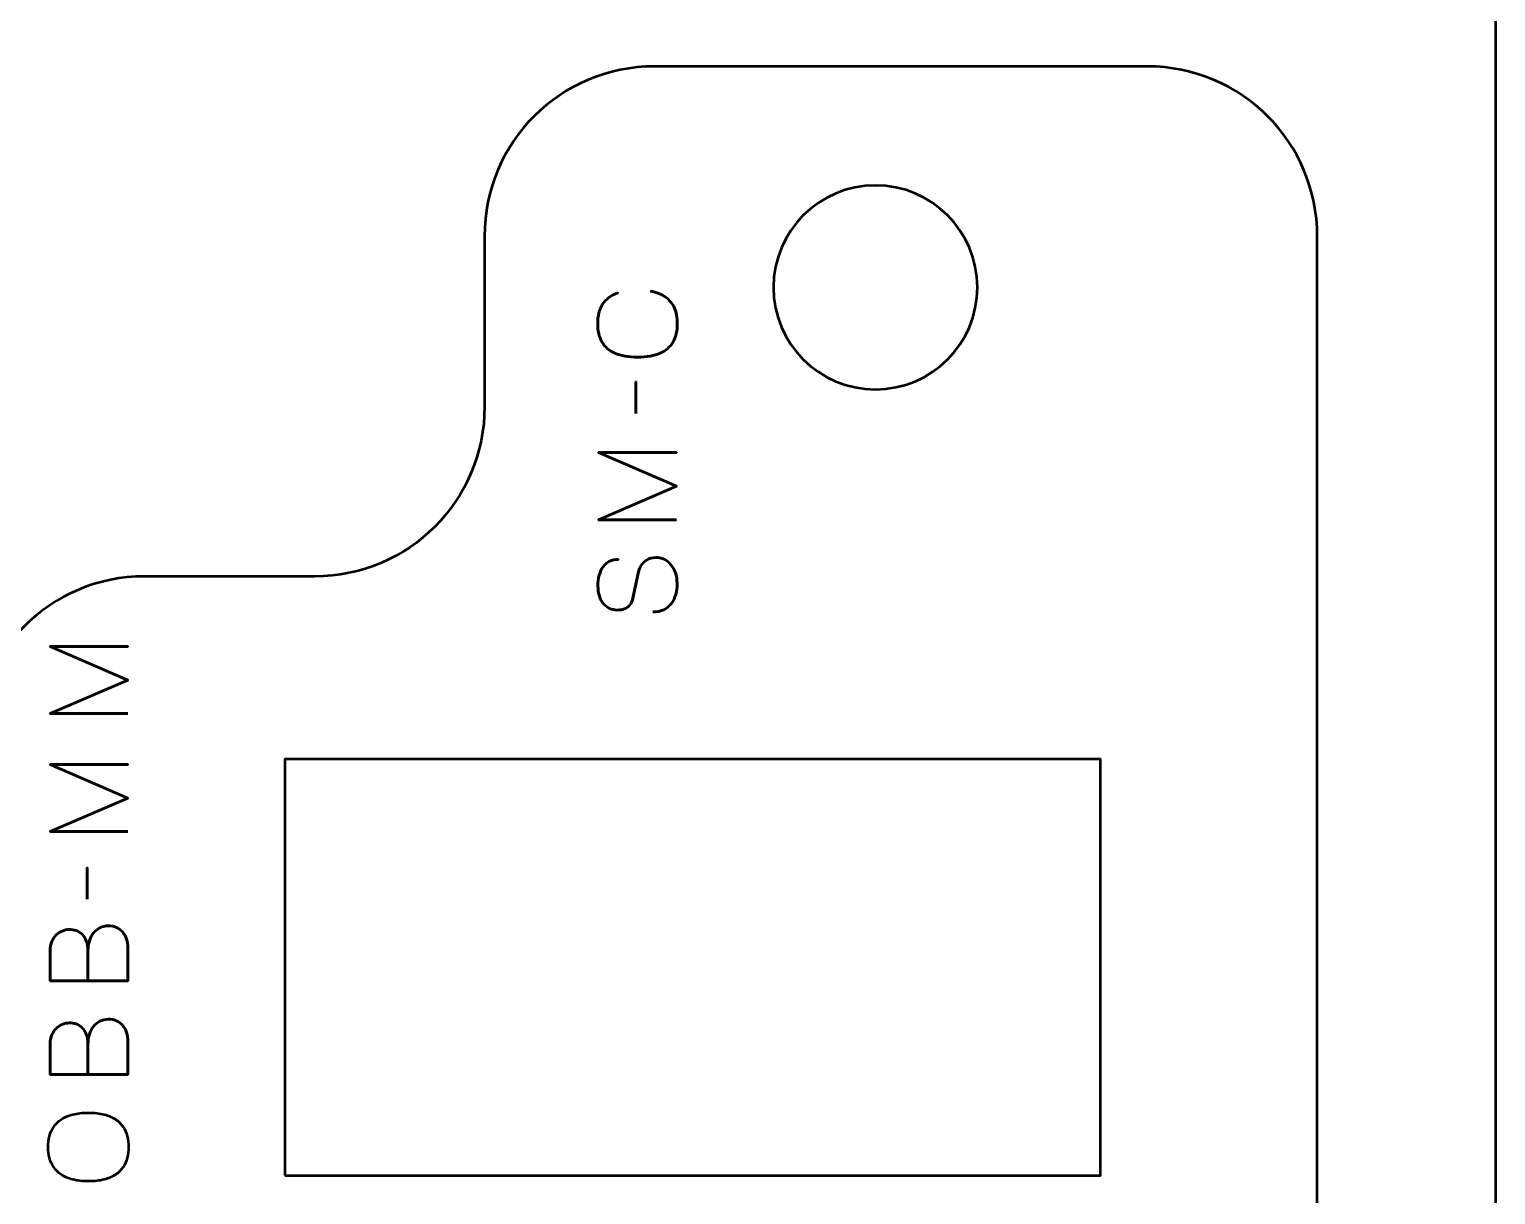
# Model space of a CAD drawing. Header units: centimetres. Extents: x -17.9 to -3.1, y -25.3 to -4.3.
# Drawn here: x -7.414 to -3.1, y -22.119 to -18.691 of the extents above; entities that cross this region are included whole.
import ezdxf

# ---------------------------------------------------------------- set-up
doc = ezdxf.new("R2010")
doc.units = ezdxf.units.CM
doc.header["$MEASUREMENT"] = 0
doc.layers.add('Layer 1', color=7, linetype='Continuous')

msp = doc.modelspace()

# ---------------------------------------------------------------- linework, layer by layer
at = {"layer": 'Layer 1', "color": 7, "lineweight": 53}
msp.add_open_spline([(-17.90003, -24.8499), (-17.90003, -24.8499), (-17.90003, -4.84994), (-17.90003, -4.84994), (-17.90003, -4.84994), (-17.90003, -4.57297), (-17.67694, -4.34998), (-17.39994, -4.34998), (-17.39994, -4.34998), (-17.39994, -4.34998), (-3.60007, -4.34998), (-3.60007, -4.34998), (-3.60007, -4.34998), (-3.32293, -4.34998), (-3.09997, -4.57297), (-3.09997, -4.84994), (-3.09997, -4.84994), (-3.09997, -4.84994), (-3.09997, -24.8499), (-3.09997, -24.8499), (-3.09997, -24.8499), (-3.09997, -25.1269), (-3.32293, -25.34999), (-3.60007, -25.34999), (-3.60007, -25.34999), (-3.60007, -25.34999), (-17.39994, -25.34999), (-17.39994, -25.34999), (-17.39994, -25.34999), (-17.67694, -25.34999), (-17.90003, -25.1269), (-17.90003, -24.8499)], degree=3, knots=[0, 0, 0, 0, 0.125, 0.125, 0.125, 0.125, 0.25, 0.25, 0.25, 0.25, 0.375, 0.375, 0.375, 0.375, 0.5, 0.5, 0.5, 0.5, 0.625, 0.625, 0.625, 0.625, 0.75, 0.75, 0.75, 0.75, 0.875, 0.875, 0.875, 0.875, 1, 1, 1, 1], dxfattribs=at)
at = {"layer": 'Layer 1', "color": 2, "lineweight": 53}
msp.add_open_spline([(-6.07499, -19.79993), (-6.07499, -19.79993), (-6.07503, -19.30007), (-6.07503, -19.30007), (-6.07503, -19.30007), (-6.07503, -19.02293), (-5.85194, -18.79997), (-5.57494, -18.79997), (-5.57494, -18.79997), (-5.57494, -18.79997), (-4.12507, -18.79997), (-4.12507, -18.79997), (-4.12507, -18.79997), (-3.84793, -18.79997), (-3.62497, -19.02293), (-3.62497, -19.30007), (-3.62497, -19.30007), (-3.62497, -19.30007), (-3.62497, -23.59994), (-3.62497, -23.59994), (-3.62497, -23.59994), (-3.62497, -23.87694), (-3.84793, -24.10003), (-4.12507, -24.10003), (-4.12507, -24.10003), (-4.12507, -24.10003), (-5.57494, -24.10003), (-5.57494, -24.10003), (-5.57494, -24.10003), (-5.85194, -24.10003), (-6.07503, -23.87694), (-6.07503, -23.59994), (-6.07503, -23.59994), (-6.07503, -23.59994), (-6.07499, -23.10007), (-6.07499, -23.10007), (-6.07499, -23.10007), (-6.07494, -22.82312), (-6.29803, -22.60003), (-6.57503, -22.60003), (-6.57503, -22.60003), (-6.57503, -22.60003), (-7.07493, -22.60003), (-7.07493, -22.60003), (-7.07493, -22.60003), (-7.35207, -22.60003), (-7.57503, -22.37694), (-7.57503, -22.09994), (-7.57503, -22.09994), (-7.57503, -22.09994), (-7.57503, -20.80007), (-7.57503, -20.80007), (-7.57503, -20.80007), (-7.57503, -20.52293), (-7.35207, -20.29997), (-7.07493, -20.29997), (-7.07493, -20.29997), (-7.07493, -20.29997), (-6.57503, -20.29997), (-6.57503, -20.29997), (-6.57503, -20.29997), (-6.29803, -20.29997), (-6.07494, -20.07688), (-6.07499, -19.79993)], degree=3, knots=[0, 0, 0, 0, 0.0625, 0.0625, 0.0625, 0.0625, 0.125, 0.125, 0.125, 0.125, 0.1875, 0.1875, 0.1875, 0.1875, 0.25, 0.25, 0.25, 0.25, 0.3125, 0.3125, 0.3125, 0.3125, 0.375, 0.375, 0.375, 0.375, 0.4375, 0.4375, 0.4375, 0.4375, 0.5, 0.5, 0.5, 0.5, 0.5625, 0.5625, 0.5625, 0.5625, 0.625, 0.625, 0.625, 0.625, 0.6875, 0.6875, 0.6875, 0.6875, 0.75, 0.75, 0.75, 0.75, 0.8125, 0.8125, 0.8125, 0.8125, 0.875, 0.875, 0.875, 0.875, 0.9375, 0.9375, 0.9375, 0.9375, 1, 1, 1, 1], dxfattribs=at)
at = {"layer": 'Layer 1', "lineweight": 53}
msp.add_open_spline([(-4.92493, -19.15), (-4.7593, -19.15), (-4.62493, -19.28433), (-4.62493, -19.45), (-4.62493, -19.45), (-4.62493, -19.61563), (-4.7593, -19.75), (-4.92493, -19.75), (-4.92493, -19.75), (-5.0907, -19.75), (-5.22493, -19.61563), (-5.22493, -19.45), (-5.22493, -19.45), (-5.22493, -19.28433), (-5.0907, -19.15), (-4.92493, -19.15)], degree=3, knots=[0, 0, 0, 0, 0.25, 0.25, 0.25, 0.25, 0.5, 0.5, 0.5, 0.5, 0.75, 0.75, 0.75, 0.75, 1, 1, 1, 1], dxfattribs=at)
at = {"layer": 'Layer 1', "color": 30, "lineweight": 53}
for points, knots in [([(-5.58715, -19.46105), (-5.56899, -19.46444), (-5.55402, -19.47036), (-5.54227, -19.47867), (-5.54227, -19.47867), (-5.53058, -19.48703), (-5.5219, -19.49772), (-5.51624, -19.51074), (-5.51624, -19.51074), (-5.51057, -19.5237), (-5.50772, -19.53894), (-5.50777, -19.5563), (-5.50777, -19.5563), (-5.50772, -19.57741), (-5.51179, -19.59535), (-5.5201, -19.61006), (-5.5201, -19.61006), (-5.52835, -19.62477), (-5.54111, -19.63599), (-5.55841, -19.64372), (-5.55841, -19.64372), (-5.57572, -19.65144), (-5.59789, -19.65531), (-5.62493, -19.65536), (-5.62493, -19.65536), (-5.65186, -19.65531), (-5.67398, -19.65144), (-5.69129, -19.64372), (-5.69129, -19.64372), (-5.70859, -19.63599), (-5.72139, -19.62477), (-5.7297, -19.61006), (-5.7297, -19.61006), (-5.73801, -19.59535), (-5.74214, -19.57741), (-5.74209, -19.5563), (-5.74209, -19.5563), (-5.74214, -19.5337), (-5.73732, -19.51476), (-5.72764, -19.49952), (-5.72764, -19.49952), (-5.71796, -19.48433), (-5.70298, -19.47317), (-5.68271, -19.46613), (-5.68271, -19.46613), (-5.70298, -19.47317), (-5.71796, -19.48433), (-5.72764, -19.49952), (-5.72764, -19.49952), (-5.73732, -19.51476), (-5.74214, -19.5337), (-5.74209, -19.5563), (-5.74209, -19.5563), (-5.74214, -19.57741), (-5.73801, -19.59535), (-5.7297, -19.61006), (-5.7297, -19.61006), (-5.72139, -19.62477), (-5.70859, -19.63599), (-5.69129, -19.64372), (-5.69129, -19.64372), (-5.67398, -19.65144), (-5.65186, -19.65531), (-5.62493, -19.65536), (-5.62493, -19.65536), (-5.59789, -19.65531), (-5.57572, -19.65144), (-5.55841, -19.64372), (-5.55841, -19.64372), (-5.54111, -19.63599), (-5.52835, -19.62477), (-5.5201, -19.61006), (-5.5201, -19.61006), (-5.51179, -19.59535), (-5.50772, -19.57741), (-5.50777, -19.5563), (-5.50777, -19.5563), (-5.50772, -19.53894), (-5.51057, -19.5237), (-5.51624, -19.51074), (-5.51624, -19.51074), (-5.5219, -19.49772), (-5.53058, -19.48703), (-5.54227, -19.47867), (-5.54227, -19.47867), (-5.55402, -19.47036), (-5.56899, -19.46444), (-5.58715, -19.46105)], [0, 0, 0, 0, 0.0454545, 0.0454545, 0.0454545, 0.0454545, 0.0909091, 0.0909091, 0.0909091, 0.0909091, 0.1363636, 0.1363636, 0.1363636, 0.1363636, 0.1818182, 0.1818182, 0.1818182, 0.1818182, 0.2272727, 0.2272727, 0.2272727, 0.2272727, 0.2727273, 0.2727273, 0.2727273, 0.2727273, 0.3181818, 0.3181818, 0.3181818, 0.3181818, 0.3636364, 0.3636364, 0.3636364, 0.3636364, 0.4090909, 0.4090909, 0.4090909, 0.4090909, 0.4545455, 0.4545455, 0.4545455, 0.4545455, 0.5, 0.5, 0.5, 0.5, 0.5454545, 0.5454545, 0.5454545, 0.5454545, 0.5909091, 0.5909091, 0.5909091, 0.5909091, 0.6363636, 0.6363636, 0.6363636, 0.6363636, 0.6818182, 0.6818182, 0.6818182, 0.6818182, 0.7272727, 0.7272727, 0.7272727, 0.7272727, 0.7727273, 0.7727273, 0.7727273, 0.7727273, 0.8181818, 0.8181818, 0.8181818, 0.8181818, 0.8636364, 0.8636364, 0.8636364, 0.8636364, 0.9090909, 0.9090909, 0.9090909, 0.9090909, 0.9545455, 0.9545455, 0.9545455, 0.9545455, 1, 1, 1, 1]), ([(-5.63001, -19.82046), (-5.63001, -19.82046), (-5.63001, -19.72807), (-5.63001, -19.72807), (-5.63001, -19.72807), (-5.63001, -19.72807), (-5.63001, -19.82046), (-5.63001, -19.82046)], [0, 0, 0, 0, 0.5, 0.5, 0.5, 0.5, 1, 1, 1, 1]), ([(-5.51031, -20.1332), (-5.51031, -20.1332), (-5.73923, -20.1332), (-5.73923, -20.1332), (-5.73923, -20.1332), (-5.73923, -20.1332), (-5.51031, -20.03477), (-5.51031, -20.03477), (-5.51031, -20.03477), (-5.51031, -20.03477), (-5.73923, -19.93603), (-5.73923, -19.93603), (-5.73923, -19.93603), (-5.73923, -19.93603), (-5.51031, -19.93603), (-5.51031, -19.93603), (-5.51031, -19.93603), (-5.51031, -19.93603), (-5.73923, -19.93603), (-5.73923, -19.93603), (-5.73923, -19.93603), (-5.73923, -19.93603), (-5.51031, -20.03477), (-5.51031, -20.03477), (-5.51031, -20.03477), (-5.51031, -20.03477), (-5.73923, -20.1332), (-5.73923, -20.1332), (-5.73923, -20.1332), (-5.73923, -20.1332), (-5.51031, -20.1332), (-5.51031, -20.1332)], [0, 0, 0, 0, 0.125, 0.125, 0.125, 0.125, 0.25, 0.25, 0.25, 0.25, 0.375, 0.375, 0.375, 0.375, 0.5, 0.5, 0.5, 0.5, 0.625, 0.625, 0.625, 0.625, 0.75, 0.75, 0.75, 0.75, 0.875, 0.875, 0.875, 0.875, 1, 1, 1, 1]), ([(-5.57953, -20.40466), (-5.56683, -20.40455), (-5.55598, -20.40233), (-5.54698, -20.39789), (-5.54698, -20.39789), (-5.53793, -20.39349), (-5.53058, -20.38736), (-5.52492, -20.37963), (-5.52492, -20.37963), (-5.5192, -20.37185), (-5.51502, -20.36291), (-5.51237, -20.3528), (-5.51237, -20.3528), (-5.50967, -20.34275), (-5.50835, -20.33195), (-5.5084, -20.32052), (-5.5084, -20.32052), (-5.50846, -20.30899), (-5.51015, -20.29861), (-5.51338, -20.28935), (-5.51338, -20.28935), (-5.51661, -20.28015), (-5.52095, -20.27226), (-5.5264, -20.26565), (-5.5264, -20.26565), (-5.53185, -20.25909), (-5.53793, -20.25401), (-5.54471, -20.25041), (-5.54471, -20.25041), (-5.55148, -20.24681), (-5.55841, -20.2449), (-5.56556, -20.24464), (-5.56556, -20.24464), (-5.57492, -20.24432), (-5.58349, -20.2457), (-5.59122, -20.24871), (-5.59122, -20.24871), (-5.59895, -20.25173), (-5.6054, -20.25639), (-5.61069, -20.26268), (-5.61069, -20.26268), (-5.61598, -20.26893), (-5.61969, -20.27681), (-5.62175, -20.28623), (-5.62175, -20.28623), (-5.62175, -20.28623), (-5.63858, -20.36402), (-5.63858, -20.36402), (-5.63858, -20.36402), (-5.64011, -20.37132), (-5.64271, -20.37762), (-5.64631, -20.38281), (-5.64631, -20.38281), (-5.64996, -20.38799), (-5.65498, -20.39201), (-5.66144, -20.39476), (-5.66144, -20.39476), (-5.66784, -20.39752), (-5.67599, -20.39894), (-5.68589, -20.39894), (-5.68589, -20.39894), (-5.6934, -20.39894), (-5.70049, -20.39741), (-5.70716, -20.39429), (-5.70716, -20.39429), (-5.71383, -20.39122), (-5.7197, -20.38667), (-5.72483, -20.38069), (-5.72483, -20.38069), (-5.73002, -20.37471), (-5.73404, -20.3673), (-5.73695, -20.35852), (-5.73695, -20.35852), (-5.73992, -20.34968), (-5.7414, -20.33957), (-5.74145, -20.32814), (-5.74145, -20.32814), (-5.74145, -20.31666), (-5.74013, -20.30613), (-5.73748, -20.2965), (-5.73748, -20.2965), (-5.73484, -20.28692), (-5.73103, -20.27861), (-5.72595, -20.27163), (-5.72595, -20.27163), (-5.72087, -20.26464), (-5.71462, -20.25924), (-5.70732, -20.25554), (-5.70732, -20.25554), (-5.69996, -20.25184), (-5.69155, -20.25009), (-5.68208, -20.25035), (-5.68208, -20.25035), (-5.69155, -20.25009), (-5.69996, -20.25184), (-5.70732, -20.25554), (-5.70732, -20.25554), (-5.71462, -20.25924), (-5.72087, -20.26464), (-5.72595, -20.27163), (-5.72595, -20.27163), (-5.73103, -20.27861), (-5.73484, -20.28692), (-5.73748, -20.2965), (-5.73748, -20.2965), (-5.74013, -20.30613), (-5.74145, -20.31666), (-5.74145, -20.32814), (-5.74145, -20.32814), (-5.7414, -20.33957), (-5.73992, -20.34968), (-5.73695, -20.35852), (-5.73695, -20.35852), (-5.73404, -20.3673), (-5.73002, -20.37471), (-5.72483, -20.38069), (-5.72483, -20.38069), (-5.7197, -20.38667), (-5.71383, -20.39122), (-5.70716, -20.39429), (-5.70716, -20.39429), (-5.70049, -20.39741), (-5.6934, -20.39894), (-5.68589, -20.39894), (-5.68589, -20.39894), (-5.67599, -20.39894), (-5.66784, -20.39757), (-5.66149, -20.39492), (-5.66149, -20.39492), (-5.65509, -20.39222), (-5.65012, -20.38826), (-5.64646, -20.38307), (-5.64646, -20.38307), (-5.64287, -20.37788), (-5.64022, -20.37153), (-5.63858, -20.36402), (-5.63858, -20.36402), (-5.63858, -20.36402), (-5.62175, -20.28623), (-5.62175, -20.28623), (-5.62175, -20.28623), (-5.61969, -20.2766), (-5.61598, -20.26866), (-5.61069, -20.26242), (-5.61069, -20.26242), (-5.6054, -20.25612), (-5.59895, -20.25152), (-5.59122, -20.24856), (-5.59122, -20.24856), (-5.58349, -20.24565), (-5.57492, -20.24432), (-5.56556, -20.24464), (-5.56556, -20.24464), (-5.55841, -20.2449), (-5.55148, -20.24681), (-5.54471, -20.25041), (-5.54471, -20.25041), (-5.53793, -20.25401), (-5.53185, -20.25909), (-5.5264, -20.26565), (-5.5264, -20.26565), (-5.52095, -20.27226), (-5.51661, -20.28015), (-5.51338, -20.28935), (-5.51338, -20.28935), (-5.51015, -20.29861), (-5.50846, -20.30899), (-5.5084, -20.32052), (-5.5084, -20.32052), (-5.50835, -20.33195), (-5.50967, -20.34275), (-5.51237, -20.3528), (-5.51237, -20.3528), (-5.51502, -20.36291), (-5.5192, -20.37185), (-5.52492, -20.37963), (-5.52492, -20.37963), (-5.53058, -20.38736), (-5.53793, -20.39349), (-5.54698, -20.39789), (-5.54698, -20.39789), (-5.55598, -20.40233), (-5.56683, -20.40455), (-5.57953, -20.40466)], [0, 0, 0, 0, 0.0217391, 0.0217391, 0.0217391, 0.0217391, 0.0434783, 0.0434783, 0.0434783, 0.0434783, 0.0652174, 0.0652174, 0.0652174, 0.0652174, 0.0869565, 0.0869565, 0.0869565, 0.0869565, 0.1086957, 0.1086957, 0.1086957, 0.1086957, 0.1304348, 0.1304348, 0.1304348, 0.1304348, 0.1521739, 0.1521739, 0.1521739, 0.1521739, 0.173913, 0.173913, 0.173913, 0.173913, 0.1956522, 0.1956522, 0.1956522, 0.1956522, 0.2173913, 0.2173913, 0.2173913, 0.2173913, 0.2391304, 0.2391304, 0.2391304, 0.2391304, 0.2608696, 0.2608696, 0.2608696, 0.2608696, 0.2826087, 0.2826087, 0.2826087, 0.2826087, 0.3043478, 0.3043478, 0.3043478, 0.3043478, 0.326087, 0.326087, 0.326087, 0.326087, 0.3478261, 0.3478261, 0.3478261, 0.3478261, 0.3695652, 0.3695652, 0.3695652, 0.3695652, 0.3913043, 0.3913043, 0.3913043, 0.3913043, 0.4130435, 0.4130435, 0.4130435, 0.4130435, 0.4347826, 0.4347826, 0.4347826, 0.4347826, 0.4565217, 0.4565217, 0.4565217, 0.4565217, 0.4782609, 0.4782609, 0.4782609, 0.4782609, 0.5, 0.5, 0.5, 0.5, 0.5217391, 0.5217391, 0.5217391, 0.5217391, 0.5434783, 0.5434783, 0.5434783, 0.5434783, 0.5652174, 0.5652174, 0.5652174, 0.5652174, 0.5869565, 0.5869565, 0.5869565, 0.5869565, 0.6086957, 0.6086957, 0.6086957, 0.6086957, 0.6304348, 0.6304348, 0.6304348, 0.6304348, 0.6521739, 0.6521739, 0.6521739, 0.6521739, 0.673913, 0.673913, 0.673913, 0.673913, 0.6956522, 0.6956522, 0.6956522, 0.6956522, 0.7173913, 0.7173913, 0.7173913, 0.7173913, 0.7391304, 0.7391304, 0.7391304, 0.7391304, 0.7608696, 0.7608696, 0.7608696, 0.7608696, 0.7826087, 0.7826087, 0.7826087, 0.7826087, 0.8043478, 0.8043478, 0.8043478, 0.8043478, 0.826087, 0.826087, 0.826087, 0.826087, 0.8478261, 0.8478261, 0.8478261, 0.8478261, 0.8695652, 0.8695652, 0.8695652, 0.8695652, 0.8913043, 0.8913043, 0.8913043, 0.8913043, 0.9130435, 0.9130435, 0.9130435, 0.9130435, 0.9347826, 0.9347826, 0.9347826, 0.9347826, 0.9565217, 0.9565217, 0.9565217, 0.9565217, 0.9782609, 0.9782609, 0.9782609, 0.9782609, 1, 1, 1, 1]), ([(-7.12412, -20.70324), (-7.12412, -20.70324), (-7.35304, -20.70324), (-7.35304, -20.70324), (-7.35304, -20.70324), (-7.35304, -20.70324), (-7.12412, -20.60481), (-7.12412, -20.60481), (-7.12412, -20.60481), (-7.12412, -20.60481), (-7.35304, -20.50607), (-7.35304, -20.50607), (-7.35304, -20.50607), (-7.35304, -20.50607), (-7.12412, -20.50607), (-7.12412, -20.50607), (-7.12412, -20.50607), (-7.12412, -20.50607), (-7.35304, -20.50607), (-7.35304, -20.50607), (-7.35304, -20.50607), (-7.35304, -20.50607), (-7.12412, -20.60481), (-7.12412, -20.60481), (-7.12412, -20.60481), (-7.12412, -20.60481), (-7.35304, -20.70324), (-7.35304, -20.70324), (-7.35304, -20.70324), (-7.35304, -20.70324), (-7.12412, -20.70324), (-7.12412, -20.70324)], [0, 0, 0, 0, 0.125, 0.125, 0.125, 0.125, 0.25, 0.25, 0.25, 0.25, 0.375, 0.375, 0.375, 0.375, 0.5, 0.5, 0.5, 0.5, 0.625, 0.625, 0.625, 0.625, 0.75, 0.75, 0.75, 0.75, 0.875, 0.875, 0.875, 0.875, 1, 1, 1, 1]), ([(-7.12412, -21.05027), (-7.12412, -21.05027), (-7.35304, -21.05027), (-7.35304, -21.05027), (-7.35304, -21.05027), (-7.35304, -21.05027), (-7.12412, -20.95184), (-7.12412, -20.95184), (-7.12412, -20.95184), (-7.12412, -20.95184), (-7.35304, -20.8531), (-7.35304, -20.8531), (-7.35304, -20.8531), (-7.35304, -20.8531), (-7.12412, -20.8531), (-7.12412, -20.8531), (-7.12412, -20.8531), (-7.12412, -20.8531), (-7.35304, -20.8531), (-7.35304, -20.8531), (-7.35304, -20.8531), (-7.35304, -20.8531), (-7.12412, -20.95184), (-7.12412, -20.95184), (-7.12412, -20.95184), (-7.12412, -20.95184), (-7.35304, -21.05027), (-7.35304, -21.05027), (-7.35304, -21.05027), (-7.35304, -21.05027), (-7.12412, -21.05027), (-7.12412, -21.05027)], [0, 0, 0, 0, 0.125, 0.125, 0.125, 0.125, 0.25, 0.25, 0.25, 0.25, 0.375, 0.375, 0.375, 0.375, 0.5, 0.5, 0.5, 0.5, 0.625, 0.625, 0.625, 0.625, 0.75, 0.75, 0.75, 0.75, 0.875, 0.875, 0.875, 0.875, 1, 1, 1, 1]), ([(-7.24382, -21.24966), (-7.24382, -21.24966), (-7.24382, -21.15727), (-7.24382, -21.15727), (-7.24382, -21.15727), (-7.24382, -21.15727), (-7.24382, -21.24966), (-7.24382, -21.24966)], [0, 0, 0, 0, 0.5, 0.5, 0.5, 0.5, 1, 1, 1, 1]), ([(-7.24191, -21.49001), (-7.24191, -21.49001), (-7.24191, -21.40206), (-7.24191, -21.40206), (-7.24191, -21.40206), (-7.24197, -21.39063), (-7.24355, -21.3809), (-7.24668, -21.37269), (-7.24668, -21.37269), (-7.24974, -21.36454), (-7.25392, -21.35793), (-7.25916, -21.3528), (-7.25916, -21.3528), (-7.2644, -21.34766), (-7.27033, -21.34396), (-7.27689, -21.34163), (-7.27689, -21.34163), (-7.2834, -21.33936), (-7.29017, -21.3383), (-7.29716, -21.33856), (-7.29716, -21.33856), (-7.30414, -21.33888), (-7.31092, -21.34036), (-7.31753, -21.34301), (-7.31753, -21.34301), (-7.32415, -21.3456), (-7.33012, -21.34952), (-7.33547, -21.35465), (-7.33547, -21.35465), (-7.34081, -21.35978), (-7.34505, -21.36618), (-7.34817, -21.37396), (-7.34817, -21.37396), (-7.35134, -21.38174), (-7.35298, -21.3909), (-7.35304, -21.40143), (-7.35304, -21.40143), (-7.35304, -21.40143), (-7.35304, -21.49001), (-7.35304, -21.49001), (-7.35304, -21.49001), (-7.35304, -21.49001), (-7.12412, -21.49001), (-7.12412, -21.49001), (-7.12412, -21.49001), (-7.12412, -21.49001), (-7.12412, -21.39254), (-7.12412, -21.39254), (-7.12412, -21.39254), (-7.12412, -21.38344), (-7.12544, -21.37497), (-7.12804, -21.36714), (-7.12804, -21.36714), (-7.13068, -21.35931), (-7.13444, -21.35248), (-7.13941, -21.34655), (-7.13941, -21.34655), (-7.14444, -21.34068), (-7.15047, -21.33608), (-7.15762, -21.33279), (-7.15762, -21.33279), (-7.16476, -21.32951), (-7.17286, -21.32782), (-7.18191, -21.32777), (-7.18191, -21.32777), (-7.19101, -21.32798), (-7.19921, -21.32988), (-7.20656, -21.33354), (-7.20656, -21.33354), (-7.21392, -21.33719), (-7.22022, -21.34227), (-7.22546, -21.34883), (-7.22546, -21.34883), (-7.23075, -21.35539), (-7.23482, -21.36322), (-7.23763, -21.37222), (-7.23763, -21.37222), (-7.24043, -21.38121), (-7.24186, -21.39116), (-7.24191, -21.40206), (-7.24191, -21.40206), (-7.24186, -21.39116), (-7.24043, -21.38121), (-7.23763, -21.37222), (-7.23763, -21.37222), (-7.23482, -21.36322), (-7.23075, -21.35539), (-7.22546, -21.34883), (-7.22546, -21.34883), (-7.22022, -21.34227), (-7.21392, -21.33719), (-7.20656, -21.33354), (-7.20656, -21.33354), (-7.19921, -21.32988), (-7.19101, -21.32798), (-7.18191, -21.32777), (-7.18191, -21.32777), (-7.17286, -21.32782), (-7.16476, -21.32951), (-7.15762, -21.33279), (-7.15762, -21.33279), (-7.15047, -21.33608), (-7.14444, -21.34068), (-7.13941, -21.34655), (-7.13941, -21.34655), (-7.13444, -21.35248), (-7.13068, -21.35931), (-7.12804, -21.36714), (-7.12804, -21.36714), (-7.12544, -21.37497), (-7.12412, -21.38344), (-7.12412, -21.39254), (-7.12412, -21.39254), (-7.12412, -21.39254), (-7.12412, -21.49001), (-7.12412, -21.49001), (-7.12412, -21.49001), (-7.12412, -21.49001), (-7.35304, -21.49001), (-7.35304, -21.49001), (-7.35304, -21.49001), (-7.35304, -21.49001), (-7.35304, -21.40143), (-7.35304, -21.40143), (-7.35304, -21.40143), (-7.35298, -21.3909), (-7.35134, -21.38174), (-7.34817, -21.37396), (-7.34817, -21.37396), (-7.34505, -21.36618), (-7.34081, -21.35978), (-7.33547, -21.35465), (-7.33547, -21.35465), (-7.33012, -21.34952), (-7.32415, -21.3456), (-7.31753, -21.34301), (-7.31753, -21.34301), (-7.31092, -21.34036), (-7.30414, -21.33888), (-7.29716, -21.33856), (-7.29716, -21.33856), (-7.29017, -21.3383), (-7.2834, -21.33936), (-7.27689, -21.34163), (-7.27689, -21.34163), (-7.27033, -21.34396), (-7.2644, -21.34766), (-7.25916, -21.3528), (-7.25916, -21.3528), (-7.25392, -21.35793), (-7.24974, -21.36454), (-7.24668, -21.37269), (-7.24668, -21.37269), (-7.24355, -21.3809), (-7.24197, -21.39063), (-7.24191, -21.40206), (-7.24191, -21.40206), (-7.24191, -21.40206), (-7.24191, -21.49001), (-7.24191, -21.49001)], [0, 0, 0, 0, 0.025, 0.025, 0.025, 0.025, 0.05, 0.05, 0.05, 0.05, 0.075, 0.075, 0.075, 0.075, 0.1, 0.1, 0.1, 0.1, 0.125, 0.125, 0.125, 0.125, 0.15, 0.15, 0.15, 0.15, 0.175, 0.175, 0.175, 0.175, 0.2, 0.2, 0.2, 0.2, 0.225, 0.225, 0.225, 0.225, 0.25, 0.25, 0.25, 0.25, 0.275, 0.275, 0.275, 0.275, 0.3, 0.3, 0.3, 0.3, 0.325, 0.325, 0.325, 0.325, 0.35, 0.35, 0.35, 0.35, 0.375, 0.375, 0.375, 0.375, 0.4, 0.4, 0.4, 0.4, 0.425, 0.425, 0.425, 0.425, 0.45, 0.45, 0.45, 0.45, 0.475, 0.475, 0.475, 0.475, 0.5, 0.5, 0.5, 0.5, 0.525, 0.525, 0.525, 0.525, 0.55, 0.55, 0.55, 0.55, 0.575, 0.575, 0.575, 0.575, 0.6, 0.6, 0.6, 0.6, 0.625, 0.625, 0.625, 0.625, 0.65, 0.65, 0.65, 0.65, 0.675, 0.675, 0.675, 0.675, 0.7, 0.7, 0.7, 0.7, 0.725, 0.725, 0.725, 0.725, 0.75, 0.75, 0.75, 0.75, 0.775, 0.775, 0.775, 0.775, 0.8, 0.8, 0.8, 0.8, 0.825, 0.825, 0.825, 0.825, 0.85, 0.85, 0.85, 0.85, 0.875, 0.875, 0.875, 0.875, 0.9, 0.9, 0.9, 0.9, 0.925, 0.925, 0.925, 0.925, 0.95, 0.95, 0.95, 0.95, 0.975, 0.975, 0.975, 0.975, 1, 1, 1, 1]), ([(-7.24191, -21.76465), (-7.24191, -21.76465), (-7.24191, -21.6767), (-7.24191, -21.6767), (-7.24191, -21.6767), (-7.24197, -21.66527), (-7.24355, -21.65554), (-7.24668, -21.64733), (-7.24668, -21.64733), (-7.24974, -21.63918), (-7.25392, -21.63257), (-7.25916, -21.62744), (-7.25916, -21.62744), (-7.2644, -21.6223), (-7.27033, -21.6186), (-7.27689, -21.61627), (-7.27689, -21.61627), (-7.2834, -21.614), (-7.29017, -21.61294), (-7.29716, -21.6132), (-7.29716, -21.6132), (-7.30414, -21.61352), (-7.31092, -21.615), (-7.31753, -21.61765), (-7.31753, -21.61765), (-7.32415, -21.62024), (-7.33012, -21.62416), (-7.33547, -21.62929), (-7.33547, -21.62929), (-7.34081, -21.63442), (-7.34505, -21.64082), (-7.34817, -21.6486), (-7.34817, -21.6486), (-7.35134, -21.65638), (-7.35298, -21.66554), (-7.35304, -21.67607), (-7.35304, -21.67607), (-7.35304, -21.67607), (-7.35304, -21.76465), (-7.35304, -21.76465), (-7.35304, -21.76465), (-7.35304, -21.76465), (-7.12412, -21.76465), (-7.12412, -21.76465), (-7.12412, -21.76465), (-7.12412, -21.76465), (-7.12412, -21.66718), (-7.12412, -21.66718), (-7.12412, -21.66718), (-7.12412, -21.65808), (-7.12544, -21.64961), (-7.12804, -21.64178), (-7.12804, -21.64178), (-7.13068, -21.63395), (-7.13444, -21.62712), (-7.13941, -21.62119), (-7.13941, -21.62119), (-7.14444, -21.61532), (-7.15047, -21.61072), (-7.15762, -21.60743), (-7.15762, -21.60743), (-7.16476, -21.60415), (-7.17286, -21.60246), (-7.18191, -21.60241), (-7.18191, -21.60241), (-7.19101, -21.60262), (-7.19921, -21.60452), (-7.20656, -21.60818), (-7.20656, -21.60818), (-7.21392, -21.61183), (-7.22022, -21.61691), (-7.22546, -21.62347), (-7.22546, -21.62347), (-7.23075, -21.63003), (-7.23482, -21.63786), (-7.23763, -21.64686), (-7.23763, -21.64686), (-7.24043, -21.65585), (-7.24186, -21.6658), (-7.24191, -21.6767), (-7.24191, -21.6767), (-7.24186, -21.6658), (-7.24043, -21.65585), (-7.23763, -21.64686), (-7.23763, -21.64686), (-7.23482, -21.63786), (-7.23075, -21.63003), (-7.22546, -21.62347), (-7.22546, -21.62347), (-7.22022, -21.61691), (-7.21392, -21.61183), (-7.20656, -21.60818), (-7.20656, -21.60818), (-7.19921, -21.60452), (-7.19101, -21.60262), (-7.18191, -21.60241), (-7.18191, -21.60241), (-7.17286, -21.60246), (-7.16476, -21.60415), (-7.15762, -21.60743), (-7.15762, -21.60743), (-7.15047, -21.61072), (-7.14444, -21.61532), (-7.13941, -21.62119), (-7.13941, -21.62119), (-7.13444, -21.62712), (-7.13068, -21.63395), (-7.12804, -21.64178), (-7.12804, -21.64178), (-7.12544, -21.64961), (-7.12412, -21.65808), (-7.12412, -21.66718), (-7.12412, -21.66718), (-7.12412, -21.66718), (-7.12412, -21.76465), (-7.12412, -21.76465), (-7.12412, -21.76465), (-7.12412, -21.76465), (-7.35304, -21.76465), (-7.35304, -21.76465), (-7.35304, -21.76465), (-7.35304, -21.76465), (-7.35304, -21.67607), (-7.35304, -21.67607), (-7.35304, -21.67607), (-7.35298, -21.66554), (-7.35134, -21.65638), (-7.34817, -21.6486), (-7.34817, -21.6486), (-7.34505, -21.64082), (-7.34081, -21.63442), (-7.33547, -21.62929), (-7.33547, -21.62929), (-7.33012, -21.62416), (-7.32415, -21.62024), (-7.31753, -21.61765), (-7.31753, -21.61765), (-7.31092, -21.615), (-7.30414, -21.61352), (-7.29716, -21.6132), (-7.29716, -21.6132), (-7.29017, -21.61294), (-7.2834, -21.614), (-7.27689, -21.61627), (-7.27689, -21.61627), (-7.27033, -21.6186), (-7.2644, -21.6223), (-7.25916, -21.62744), (-7.25916, -21.62744), (-7.25392, -21.63257), (-7.24974, -21.63918), (-7.24668, -21.64733), (-7.24668, -21.64733), (-7.24355, -21.65554), (-7.24197, -21.66527), (-7.24191, -21.6767), (-7.24191, -21.6767), (-7.24191, -21.6767), (-7.24191, -21.76465), (-7.24191, -21.76465)], [0, 0, 0, 0, 0.025, 0.025, 0.025, 0.025, 0.05, 0.05, 0.05, 0.05, 0.075, 0.075, 0.075, 0.075, 0.1, 0.1, 0.1, 0.1, 0.125, 0.125, 0.125, 0.125, 0.15, 0.15, 0.15, 0.15, 0.175, 0.175, 0.175, 0.175, 0.2, 0.2, 0.2, 0.2, 0.225, 0.225, 0.225, 0.225, 0.25, 0.25, 0.25, 0.25, 0.275, 0.275, 0.275, 0.275, 0.3, 0.3, 0.3, 0.3, 0.325, 0.325, 0.325, 0.325, 0.35, 0.35, 0.35, 0.35, 0.375, 0.375, 0.375, 0.375, 0.4, 0.4, 0.4, 0.4, 0.425, 0.425, 0.425, 0.425, 0.45, 0.45, 0.45, 0.45, 0.475, 0.475, 0.475, 0.475, 0.5, 0.5, 0.5, 0.5, 0.525, 0.525, 0.525, 0.525, 0.55, 0.55, 0.55, 0.55, 0.575, 0.575, 0.575, 0.575, 0.6, 0.6, 0.6, 0.6, 0.625, 0.625, 0.625, 0.625, 0.65, 0.65, 0.65, 0.65, 0.675, 0.675, 0.675, 0.675, 0.7, 0.7, 0.7, 0.7, 0.725, 0.725, 0.725, 0.725, 0.75, 0.75, 0.75, 0.75, 0.775, 0.775, 0.775, 0.775, 0.8, 0.8, 0.8, 0.8, 0.825, 0.825, 0.825, 0.825, 0.85, 0.85, 0.85, 0.85, 0.875, 0.875, 0.875, 0.875, 0.9, 0.9, 0.9, 0.9, 0.925, 0.925, 0.925, 0.925, 0.95, 0.95, 0.95, 0.95, 0.975, 0.975, 0.975, 0.975, 1, 1, 1, 1]), ([(-7.12221, -21.97832), (-7.12216, -21.96716), (-7.12348, -21.95658), (-7.12608, -21.94647), (-7.12608, -21.94647), (-7.12872, -21.93641), (-7.13285, -21.92721), (-7.13857, -21.91879), (-7.13857, -21.91879), (-7.14423, -21.91038), (-7.15169, -21.90308), (-7.1609, -21.89689), (-7.1609, -21.89689), (-7.1701, -21.89069), (-7.18127, -21.88593), (-7.19439, -21.88255), (-7.19439, -21.88255), (-7.20752, -21.87911), (-7.22281, -21.87741), (-7.24033, -21.87736), (-7.24033, -21.87736), (-7.25784, -21.87741), (-7.27313, -21.87911), (-7.28631, -21.88255), (-7.28631, -21.88255), (-7.29949, -21.88593), (-7.3107, -21.89069), (-7.31996, -21.89689), (-7.31996, -21.89689), (-7.32923, -21.90308), (-7.33674, -21.91038), (-7.34251, -21.91879), (-7.34251, -21.91879), (-7.34828, -21.92721), (-7.35246, -21.93641), (-7.35515, -21.94647), (-7.35515, -21.94647), (-7.3578, -21.95658), (-7.35912, -21.96716), (-7.35907, -21.97832), (-7.35907, -21.97832), (-7.35912, -21.98949), (-7.3578, -22.00007), (-7.35515, -22.01018), (-7.35515, -22.01018), (-7.35246, -22.02023), (-7.34828, -22.02944), (-7.34251, -22.03786), (-7.34251, -22.03786), (-7.33674, -22.04627), (-7.32923, -22.05357), (-7.31996, -22.05976), (-7.31996, -22.05976), (-7.3107, -22.06595), (-7.29949, -22.07072), (-7.28631, -22.0741), (-7.28631, -22.0741), (-7.27313, -22.07754), (-7.25784, -22.07924), (-7.24033, -22.07929), (-7.24033, -22.07929), (-7.22281, -22.07924), (-7.20752, -22.07754), (-7.19439, -22.0741), (-7.19439, -22.0741), (-7.18127, -22.07072), (-7.1701, -22.06595), (-7.1609, -22.05976), (-7.1609, -22.05976), (-7.15169, -22.05357), (-7.14423, -22.04627), (-7.13857, -22.03786), (-7.13857, -22.03786), (-7.13285, -22.02944), (-7.12872, -22.02023), (-7.12608, -22.01018), (-7.12608, -22.01018), (-7.12348, -22.00007), (-7.12216, -21.98949), (-7.12221, -21.97832)], [0, 0, 0, 0, 0.05, 0.05, 0.05, 0.05, 0.1, 0.1, 0.1, 0.1, 0.15, 0.15, 0.15, 0.15, 0.2, 0.2, 0.2, 0.2, 0.25, 0.25, 0.25, 0.25, 0.3, 0.3, 0.3, 0.3, 0.35, 0.35, 0.35, 0.35, 0.4, 0.4, 0.4, 0.4, 0.45, 0.45, 0.45, 0.45, 0.5, 0.5, 0.5, 0.5, 0.55, 0.55, 0.55, 0.55, 0.6, 0.6, 0.6, 0.6, 0.65, 0.65, 0.65, 0.65, 0.7, 0.7, 0.7, 0.7, 0.75, 0.75, 0.75, 0.75, 0.8, 0.8, 0.8, 0.8, 0.85, 0.85, 0.85, 0.85, 0.9, 0.9, 0.9, 0.9, 0.95, 0.95, 0.95, 0.95, 1, 1, 1, 1]), ([(-7.12221, -21.97832), (-7.12216, -21.96716), (-7.12348, -21.95658), (-7.12608, -21.94647), (-7.12608, -21.94647), (-7.12872, -21.93641), (-7.13285, -21.92721), (-7.13857, -21.91879), (-7.13857, -21.91879), (-7.14423, -21.91038), (-7.15169, -21.90308), (-7.1609, -21.89689), (-7.1609, -21.89689), (-7.1701, -21.89069), (-7.18127, -21.88593), (-7.19439, -21.88255), (-7.19439, -21.88255), (-7.20752, -21.87911), (-7.22281, -21.87741), (-7.24033, -21.87736), (-7.24033, -21.87736), (-7.25784, -21.87741), (-7.27313, -21.87911), (-7.28631, -21.88255), (-7.28631, -21.88255), (-7.29949, -21.88593), (-7.3107, -21.89069), (-7.31996, -21.89689), (-7.31996, -21.89689), (-7.32923, -21.90308), (-7.33674, -21.91038), (-7.34251, -21.91879), (-7.34251, -21.91879), (-7.34828, -21.92721), (-7.35246, -21.93641), (-7.35515, -21.94647), (-7.35515, -21.94647), (-7.3578, -21.95658), (-7.35912, -21.96716), (-7.35907, -21.97832), (-7.35907, -21.97832), (-7.35912, -21.98949), (-7.3578, -22.00007), (-7.35515, -22.01018), (-7.35515, -22.01018), (-7.35246, -22.02023), (-7.34828, -22.02944), (-7.34251, -22.03786), (-7.34251, -22.03786), (-7.33674, -22.04627), (-7.32923, -22.05357), (-7.31996, -22.05976), (-7.31996, -22.05976), (-7.3107, -22.06595), (-7.29949, -22.07072), (-7.28631, -22.0741), (-7.28631, -22.0741), (-7.27313, -22.07754), (-7.25784, -22.07924), (-7.24033, -22.07929), (-7.24033, -22.07929), (-7.22281, -22.07924), (-7.20752, -22.07754), (-7.19439, -22.0741), (-7.19439, -22.0741), (-7.18127, -22.07072), (-7.1701, -22.06595), (-7.1609, -22.05976), (-7.1609, -22.05976), (-7.15169, -22.05357), (-7.14423, -22.04627), (-7.13857, -22.03786), (-7.13857, -22.03786), (-7.13285, -22.02944), (-7.12872, -22.02023), (-7.12608, -22.01018), (-7.12608, -22.01018), (-7.12348, -22.00007), (-7.12216, -21.98949), (-7.12221, -21.97832)], [0, 0, 0, 0, 0.05, 0.05, 0.05, 0.05, 0.1, 0.1, 0.1, 0.1, 0.15, 0.15, 0.15, 0.15, 0.2, 0.2, 0.2, 0.2, 0.25, 0.25, 0.25, 0.25, 0.3, 0.3, 0.3, 0.3, 0.35, 0.35, 0.35, 0.35, 0.4, 0.4, 0.4, 0.4, 0.45, 0.45, 0.45, 0.45, 0.5, 0.5, 0.5, 0.5, 0.55, 0.55, 0.55, 0.55, 0.6, 0.6, 0.6, 0.6, 0.65, 0.65, 0.65, 0.65, 0.7, 0.7, 0.7, 0.7, 0.75, 0.75, 0.75, 0.75, 0.8, 0.8, 0.8, 0.8, 0.85, 0.85, 0.85, 0.85, 0.9, 0.9, 0.9, 0.9, 0.95, 0.95, 0.95, 0.95, 1, 1, 1, 1])]:
    msp.add_open_spline(points, degree=3, knots=knots, dxfattribs=at)
at = {"layer": 'Layer 1', "color": 250, "lineweight": 53}
msp.add_open_spline([(-6.66246, -22.06253), (-6.66246, -22.06253), (-6.66246, -20.83753), (-6.66246, -20.83753), (-6.66246, -20.83753), (-6.66246, -20.83753), (-4.26246, -20.83753), (-4.26246, -20.83753), (-4.26246, -20.83753), (-4.26246, -20.83753), (-4.26246, -22.06253), (-4.26246, -22.06253), (-4.26246, -22.06253), (-4.26246, -22.06253), (-6.66246, -22.06253), (-6.66246, -22.06253)], degree=3, knots=[0, 0, 0, 0, 0.25, 0.25, 0.25, 0.25, 0.5, 0.5, 0.5, 0.5, 0.75, 0.75, 0.75, 0.75, 1, 1, 1, 1], dxfattribs=at)

doc.saveas('drawing.dxf')
